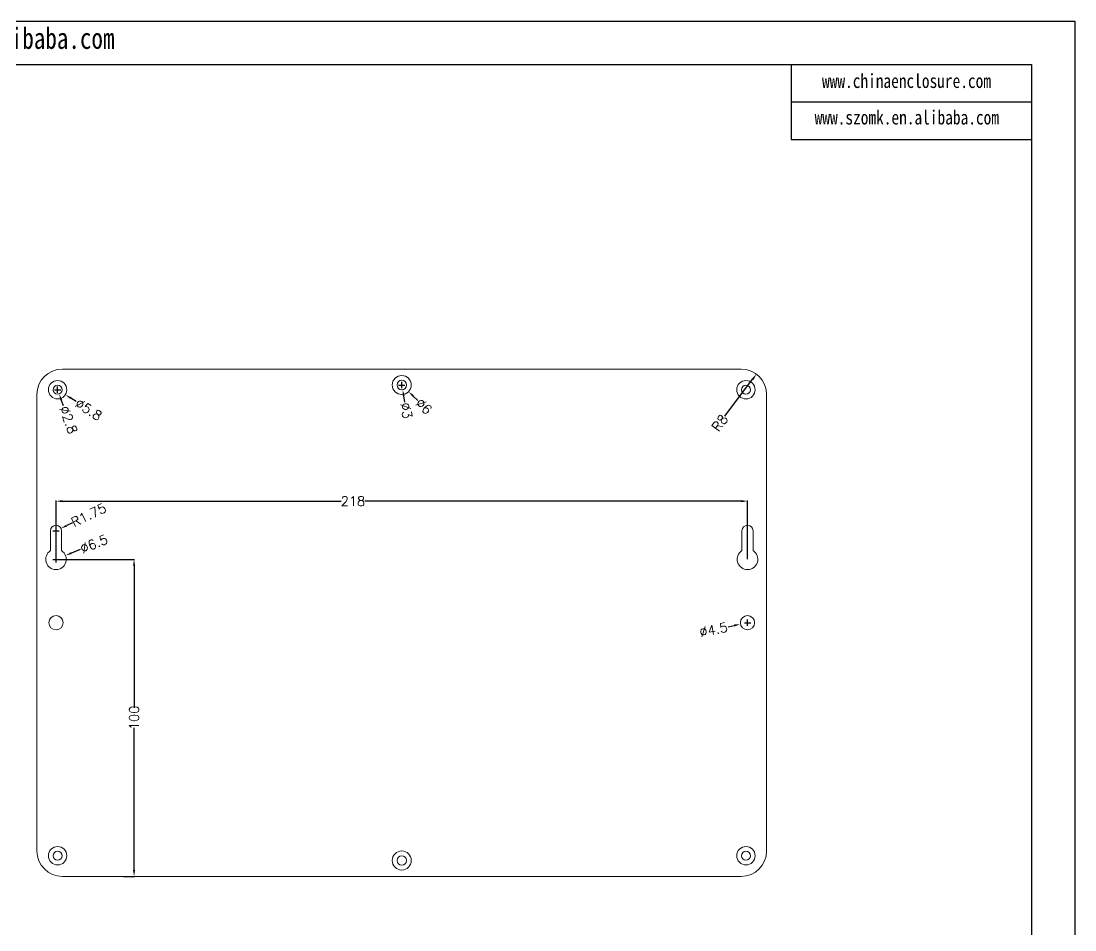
# Model space of a CAD drawing. Header units: inches. Extents: x 1539 to 3411, y 532 to 1105.
# Drawn here: x 2964.8 to 3297.1, y 818.5 to 1105.2 of the extents above; entities that cross this region are included whole.
import ezdxf

# ---------------------------------------------------------------- set-up
doc = ezdxf.new("R2010")
doc.units = ezdxf.units.IN
doc.layers.add('文字', color=81, linetype='Continuous')
doc.styles.get("Standard").update_dxf_attribs({"font": 'txt', "bigfont": 'gbcbig.shx'})
doc.styles.add('宋体', font='', dxfattribs={"width": 0.8, "height": 3.5})
doc.styles.get('宋体').set_extended_font_data('SimSun')
doc.dimstyles.new('3', dxfattribs={"dimtxt": 3, "dimasz": 2, "dimexe": 0.18, "dimexo": 0.0625, "dimgap": 0.2, "dimtad": 0, "dimzin": 12, "dimdsep": 46, "dimtxsty": 'Standard', "dimcen": 1, "dimclrd": 3, "dimclre": 3, "dimadec": 0, "dimazin": 0, "dimtfac": 1, "dimtofl": 0, "dimtmove": 0, "dimatfit": 3, "dimfxl": 0, "dimtolj": 1, "dimtzin": 0, "dimarcsym": 0})

# ---------------------------------------------------------------- blocks, each defined once
blk = doc.blocks.new('*D175')
at = {"color": 3, "lineweight": -2}
for p, q in [((2975.35, 988.88), (2977.35, 988.88)), ((2976.35, 987.88), (2976.35, 989.88)), ((2982.16, 985.17), (2980.48, 986.25))]:
    blk.add_line(p, q, dxfattribs=at)
at = {"color": 3}
blk.add_solid([(2980.66, 986.53), (2980.3, 985.97), (2978.79, 987.32)], dxfattribs=at)
at = {"layer": 'Defpoints', "color": 0}
for p in [(2973.9, 990.44), (2978.79, 987.32)]:
    blk.add_point(p, dxfattribs=at)
at = {"color": 0, "insert": (2986.13, 982.64), "char_height": 3, "attachment_point": 5, "rotation": 327.4624}
blk.add_mtext('\\A1;∅5.8', dxfattribs=at)
blk = doc.blocks.new('*D176')
at = {"color": 3, "lineweight": -2}
for p, q in [((2975.35, 988.88), (2977.35, 988.88)), ((2976.35, 987.88), (2976.35, 989.88)), ((2978.19, 983.81), (2977.51, 985.69))]:
    blk.add_line(p, q, dxfattribs=at)
at = {"color": 3}
blk.add_solid([(2977.82, 985.8), (2977.19, 985.57), (2976.82, 987.57)], dxfattribs=at)
at = {"layer": 'Defpoints', "color": 0}
for p in [(2975.87, 990.2), (2976.82, 987.57)]:
    blk.add_point(p, dxfattribs=at)
at = {"color": 0, "insert": (2979.79, 979.39), "char_height": 3, "attachment_point": 5, "rotation": 289.9173}
blk.add_mtext('\\A1;∅2.8', dxfattribs=at)
blk = doc.blocks.new('*D177')
at = {"color": 3, "lineweight": -2}
for p, q in [((3083.85, 990.38), (3085.85, 990.38)), ((3084.85, 989.38), (3084.85, 991.38)), ((3089.88, 985.52), (3088.45, 986.91))]:
    blk.add_line(p, q, dxfattribs=at)
at = {"color": 3}
blk.add_solid([(3088.68, 987.15), (3088.21, 986.67), (3087.01, 988.3)], dxfattribs=at)
at = {"layer": 'Defpoints', "color": 0}
for p in [(3082.69, 992.47), (3087.01, 988.3)]:
    blk.add_point(p, dxfattribs=at)
at = {"color": 0, "insert": (3091.83, 983.65), "char_height": 3, "attachment_point": 5, "rotation": 316.0206}
blk.add_mtext('\\A1;∅6', dxfattribs=at)
blk = doc.blocks.new('*D178')
at = {"color": 3, "lineweight": -2}
for p, q in [((3083.85, 990.38), (3085.85, 990.38)), ((3084.85, 989.38), (3084.85, 991.38)), ((3085.83, 984.97), (3085.47, 986.94))]:
    blk.add_line(p, q, dxfattribs=at)
at = {"color": 3}
blk.add_solid([(3085.8, 987), (3085.14, 986.88), (3085.11, 988.91)], dxfattribs=at)
at = {"layer": 'Defpoints', "color": 0}
for p in [(3084.58, 991.86), (3085.11, 988.91)]:
    blk.add_point(p, dxfattribs=at)
at = {"color": 0, "insert": (3086.31, 982.31), "char_height": 3, "attachment_point": 5, "rotation": 280.2431}
blk.add_mtext('\\A1;∅3', dxfattribs=at)
blk = doc.blocks.new('*D179')
at = {"color": 3, "lineweight": -2}
for p, q in [((3187.73, 914.12), (3189.68, 914.53)), ((3192.85, 915.38), (3194.85, 915.38)), ((3193.85, 914.38), (3193.85, 916.38))]:
    blk.add_line(p, q, dxfattribs=at)
at = {"color": 3}
blk.add_solid([(3189.62, 914.85), (3189.75, 914.2), (3191.64, 914.93)], dxfattribs=at)
at = {"layer": 'Defpoints', "color": 0}
for p in [(3191.64, 914.93), (3196.05, 915.84)]:
    blk.add_point(p, dxfattribs=at)
at = {"color": 0, "insert": (3183.12, 913.18), "char_height": 3, "attachment_point": 5, "rotation": 11.621}
blk.add_mtext('\\A1;∅4.5', dxfattribs=at)
blk = doc.blocks.new('*D180')
at = {"color": 3, "lineweight": -2}
for p, q in [((2975.85, 935.44), (2975.85, 953.92)), ((2977.85, 953.74), (3065.76, 953.74)), ((3191.85, 953.74), (3073.16, 953.74)), ((3193.85, 935.44), (3193.85, 953.92))]:
    blk.add_line(p, q, dxfattribs=at)
at = {"color": 3}
for points in [[(2977.85, 954.07), (2977.85, 953.4), (2975.85, 953.74)], [(3191.85, 954.07), (3191.85, 953.4), (3193.85, 953.74)]]:
    blk.add_solid(points, dxfattribs=at)
at = {"layer": 'Defpoints', "color": 0}
for p in [(3193.85, 953.74), (2975.85, 935.38), (3193.85, 935.38)]:
    blk.add_point(p, dxfattribs=at)
at = {"color": 0, "insert": (3069.46, 953.74), "char_height": 3, "attachment_point": 5}
blk.add_mtext('\\A1;218', dxfattribs=at)
blk = doc.blocks.new('*D181')
at = {"color": 3, "lineweight": -2}
for p, q in [((2983.45, 938.48), (2980.71, 937.36)), ((2974.85, 935.38), (2976.85, 935.38)), ((2975.85, 934.38), (2975.85, 936.38))]:
    blk.add_line(p, q, dxfattribs=at)
at = {"color": 3}
blk.add_solid([(2980.58, 937.67), (2980.83, 937.06), (2978.86, 936.61)], dxfattribs=at)
at = {"layer": 'Defpoints', "color": 0}
for p in [(2972.84, 934.16), (2978.86, 936.61)]:
    blk.add_point(p, dxfattribs=at)
at = {"color": 0, "insert": (2987.8, 940.25), "char_height": 3, "attachment_point": 5, "rotation": 22.1822}
blk.add_mtext('\\A1;∅6.5', dxfattribs=at)
blk = doc.blocks.new('*D182')
at = {"color": 3, "lineweight": -2}
for p, q in [((2981.02, 946.89), (2979.22, 946.02)), ((2974.85, 944.38), (2976.85, 944.38)), ((2975.85, 943.38), (2975.85, 945.38))]:
    blk.add_line(p, q, dxfattribs=at)
at = {"color": 3}
blk.add_solid([(2979.08, 946.32), (2979.37, 945.72), (2977.42, 945.15)], dxfattribs=at)
at = {"layer": 'Defpoints', "color": 0}
for p in [(2975.85, 944.38), (2977.42, 945.15)]:
    blk.add_point(p, dxfattribs=at)
at = {"color": 0, "insert": (2986.15, 949.38), "char_height": 3, "attachment_point": 5, "rotation": 25.8803}
blk.add_mtext('\\A1;R1.75', dxfattribs=at)
blk = doc.blocks.new('*D183')
at = {"color": 3, "lineweight": -2}
blk.add_line((3186.73, 980.58), (3195.46, 992.18), dxfattribs=at)
at = {"color": 3}
blk.add_solid([(3195.19, 992.38), (3195.72, 991.98), (3196.66, 993.77)], dxfattribs=at)
at = {"layer": 'Defpoints', "color": 0}
for p in [(3196.66, 993.77), (3191.85, 987.38)]:
    blk.add_point(p, dxfattribs=at)
at = {"color": 0, "insert": (3185.11, 978.43), "char_height": 3, "attachment_point": 5, "rotation": 53.0267}
blk.add_mtext('\\A1;R8', dxfattribs=at)
blk = doc.blocks.new('*D184')
at = {"color": 3, "lineweight": -2}
for p, q in [((2975.91, 935.38), (3000.64, 935.38)), ((3000.46, 933.38), (3000.46, 888.58)), ((3000.46, 837.38), (3000.46, 882.18)), ((2997.1, 835.38), (3000.64, 835.38))]:
    blk.add_line(p, q, dxfattribs=at)
at = {"color": 3}
for points in [[(3000.12, 933.38), (3000.79, 933.38), (3000.46, 935.38)], [(3000.12, 837.38), (3000.79, 837.38), (3000.46, 835.38)]]:
    blk.add_solid(points, dxfattribs=at)
at = {"layer": 'Defpoints', "color": 0}
for p in [(2975.85, 935.38), (3000.46, 935.38), (2997.04, 835.38)]:
    blk.add_point(p, dxfattribs=at)
at = {"color": 0, "insert": (3000.46, 885.38), "char_height": 3, "attachment_point": 5, "rotation": 90}
blk.add_mtext('\\A1;100', dxfattribs=at)

msp = doc.modelspace()

# ---------------------------------------------------------------- linework, layer by layer
for p, q in [((2486.086, 1105.186), (3297.061, 1105.186)), ((3297.061, 1105.186), (3297.061, 531.77)), ((2507.071, 1091.534), (3283.409, 1091.534)), ((3207.56, 1091.534), (3207.56, 1067.831)), ((3283.409, 1091.534), (3283.409, 545.422)), ((3207.56, 1079.682), (3283.409, 1079.682)), ((3207.56, 1067.831), (3283.409, 1067.831))]:
    msp.add_line(p, q)
at = {"color": 7, "linetype": 'Continuous', "lineweight": 15}
for p, q in [((2977.848, 995.382), (3191.848, 995.382)), ((2969.848, 843.382), (2969.848, 987.382)), ((3199.848, 987.382), (3199.848, 843.382)), ((2974.098, 944.382), (2974.098, 938.121)), ((2977.598, 938.121), (2977.598, 944.382)), ((3192.098, 938.121), (3192.098, 944.382)), ((3195.598, 944.382), (3195.598, 938.121)), ((3191.848, 835.382), (2977.848, 835.382))]:
    msp.add_line(p, q, dxfattribs=at)
for centre, radius in [((3084.848, 990.382), 3), ((2976.348, 988.882), 2.9), ((2976.348, 988.882), 1.4), ((3084.848, 990.382), 1.5), ((3193.348, 988.882), 2.9), ((3193.348, 988.882), 1.4), ((2975.848, 915.382), 2.25), ((3193.848, 915.382), 2.25), ((2976.348, 841.882), 2.9), ((3193.348, 841.882), 2.9), ((2976.348, 841.882), 1.4), ((3084.848, 840.382), 3), ((3084.848, 840.382), 1.5), ((3193.348, 841.882), 1.4)]:
    msp.add_circle(centre, radius, dxfattribs=at)
for centre, radius, start, end in [((2977.848, 987.382), 8, 90, 180), ((3191.848, 987.382), 8, 0, 90), ((2975.848, 944.382), 1.75, 0, 180), ((3193.848, 944.382), 1.75, 0, 180), ((2975.848, 935.382), 3.25, 122.57897, 57.42103), ((3193.848, 935.382), 3.25, 122.57897, 57.42103), ((2977.848, 843.382), 8, 180, 270), ((3191.848, 843.382), 8, 270, 0)]:
    msp.add_arc(centre, radius, start, end, dxfattribs=at)

# ---------------------------------------------------------------- texts
at = {"layer": '文字', "color": 0, "attachment_point": 1, "style": '宋体'}
for s, insert, char_height, width in [('www.szomk.en.alibaba.com', (2907.107, 1103.095), 6.67469, 117.26793), ('www.chinaenclosure.com', (3217.331, 1088.532), 4.44979, 78.17862), ('www.szomk.en.alibaba.com', (3215.006, 1077.009), 4.44979, 78.17862)]:
    msp.add_mtext(s, dxfattribs=dict(at, insert=insert, char_height=char_height, width=width))

# ---------------------------------------------------------------- dimensions: what is measured, and where the dimension line sits
dim = msp.add_radius_dim(center=(3191.848, 987.382), mpoint=(3196.659, 993.773), dimstyle='3', override={"dimtmove": 1})
dim.commit()
dim.dimension.update_dxf_attribs({"geometry": '*D183', "text_midpoint": (3185.106, 978.427), "dimtype": 164})
for p1, p2, picture, middle in [((2973.903, 990.442), (2978.792, 987.322), '*D175', (2986.127, 982.643)), ((2975.871, 990.198), (2976.825, 987.566), '*D176', (2979.788, 979.386)), ((3082.689, 992.465), (3087.006, 988.299), '*D177', (3091.828, 983.646)), ((3084.581, 991.858), (3085.114, 988.906), '*D178', (3086.306, 982.313)), ((3196.052, 915.835), (3191.644, 914.929), '*D179', (3183.122, 913.176))]:
    dim = msp.add_diameter_dim_2p(p1=p1, p2=p2, dimstyle='3')
    dim.commit()
    dim.dimension.update_dxf_attribs({"geometry": picture, "text_midpoint": middle})
dim = msp.add_linear_dim(base=(3193.848, 953.737), p1=(2975.848, 935.382), p2=(3193.848, 935.382), dimstyle='3')
dim.commit()
dim.dimension.update_dxf_attribs({"geometry": '*D180', "text_midpoint": (3069.46, 953.737), "dimtype": 160})
dim = msp.add_radius_dim(center=(2975.848, 944.382), mpoint=(2977.422, 945.146), dimstyle='3')
dim.commit()
dim.dimension.update_dxf_attribs({"geometry": '*D182', "text_midpoint": (2986.149, 949.38)})
dim = msp.add_diameter_dim_2p(p1=(2972.838, 934.155), p2=(2978.857, 936.609), dimstyle='3')
dim.commit()
dim.dimension.update_dxf_attribs({"geometry": '*D181', "text_midpoint": (2987.798, 940.254), "dimtype": 163})
dim = msp.add_linear_dim(base=(3000.458, 935.382), p1=(2997.041, 835.382), p2=(2975.848, 935.382), angle=90, dimstyle='3')
dim.commit()
dim.dimension.update_dxf_attribs({"geometry": '*D184', "text_midpoint": (3000.458, 885.382)})

doc.saveas('drawing.dxf')
